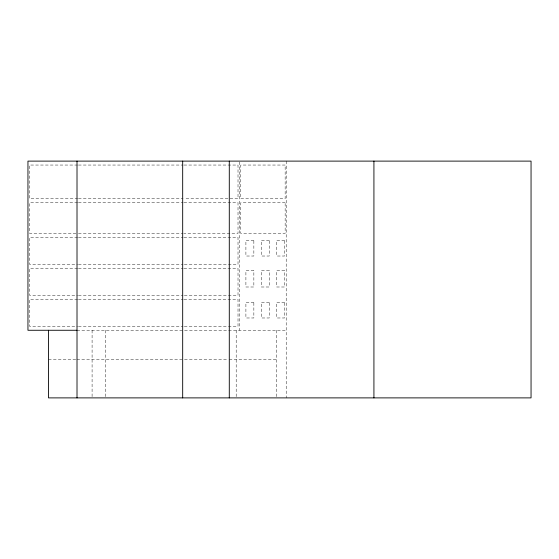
<?xml version="1.0" encoding="UTF-8"?>
<svg xmlns="http://www.w3.org/2000/svg" width="559" height="559" viewBox="0 0 559 559"><rect width="100%" height="100%" fill="white"/><g stroke="black" fill="none" stroke-linecap="round" stroke-linejoin="round"><path stroke-width="0.42" stroke-dasharray="2.79 2.1" d="M77.568 165.045L29.606 165.045L29.606 198.731L77.568 198.731M78.442 165.045L183.079 165.045M183.953 165.045L238.015 165.045L238.015 198.731L183.953 198.731M78.442 198.731L183.079 198.731M77.568 202.665L29.606 202.665L29.606 233.396L77.568 233.396M78.442 202.665L183.079 202.665M183.953 202.665L238.015 202.665L238.015 233.396L183.953 233.396M78.442 233.396L183.079 233.396M77.568 237.33L29.606 237.33L29.606 264.379L77.568 264.379M78.442 237.33L183.079 237.33M183.953 237.33L238.015 237.33L238.015 264.379L183.953 264.379M78.442 264.379L183.079 264.379M77.568 268.313L29.606 268.313L29.606 295.362L77.568 295.362M78.442 268.313L183.079 268.313M183.953 268.313L238.015 268.313L238.015 295.362L183.953 295.362M78.442 295.362L183.079 295.362M77.568 299.296L29.606 299.296L29.606 326.337L77.568 326.337M78.442 299.296L183.079 299.296M183.953 299.296L238.015 299.296L238.015 326.337L183.953 326.337M78.442 326.337L183.079 326.337M77.009 330.271L286.201 330.271M48.5 359.779L76.059 359.779M76.918 359.779L228.331 359.779M229.204 359.779L276.488 359.779M286.201 161.111L286.201 397.889M276.488 330.271L276.488 397.889M239.671 161.984L239.671 330.271M236.191 330.271L236.191 397.889M105.344 330.271L105.344 397.889M92.088 330.271L92.088 397.889M285.146 165.045L240.733 165.045L240.733 198.731L285.146 198.731L285.146 165.045M285.146 202.665L240.733 202.665L240.733 233.396L285.146 233.396L285.146 202.665M253.856 240.286L245.904 240.286L245.904 256.022L253.856 256.022L253.856 240.286M269.235 240.286L261.277 240.286L261.277 256.022L269.235 256.022L269.235 240.286M284.608 240.286L276.656 240.286L276.656 256.022L284.608 256.022L284.608 240.286M253.856 270.465L245.904 270.465L245.904 286.998L253.856 286.998L253.856 270.465M269.235 270.465L261.277 270.465L261.277 286.998L269.235 286.998L269.235 270.465M284.608 270.465L276.656 270.465L276.656 286.998L284.608 286.998L284.608 270.465M253.856 302.244L245.904 302.244L245.904 317.98L253.856 317.98L253.856 302.244M269.235 302.244L261.277 302.244L261.277 317.98L269.235 317.98L269.235 302.244M284.608 302.244L276.656 302.244L276.656 317.98L284.608 317.98L284.608 302.244"/><path stroke-width="0.84" d="M77.009 330.271L27.95 330.271L27.95 161.111L531.05 161.111L531.05 397.889L48.5 397.889L48.5 330.271M373.922 161.111L373.922 397.889M229.288 161.111L229.288 397.889M182.681 161.111L182.681 397.889M77.009 161.111L77.009 397.889"/></g></svg>
